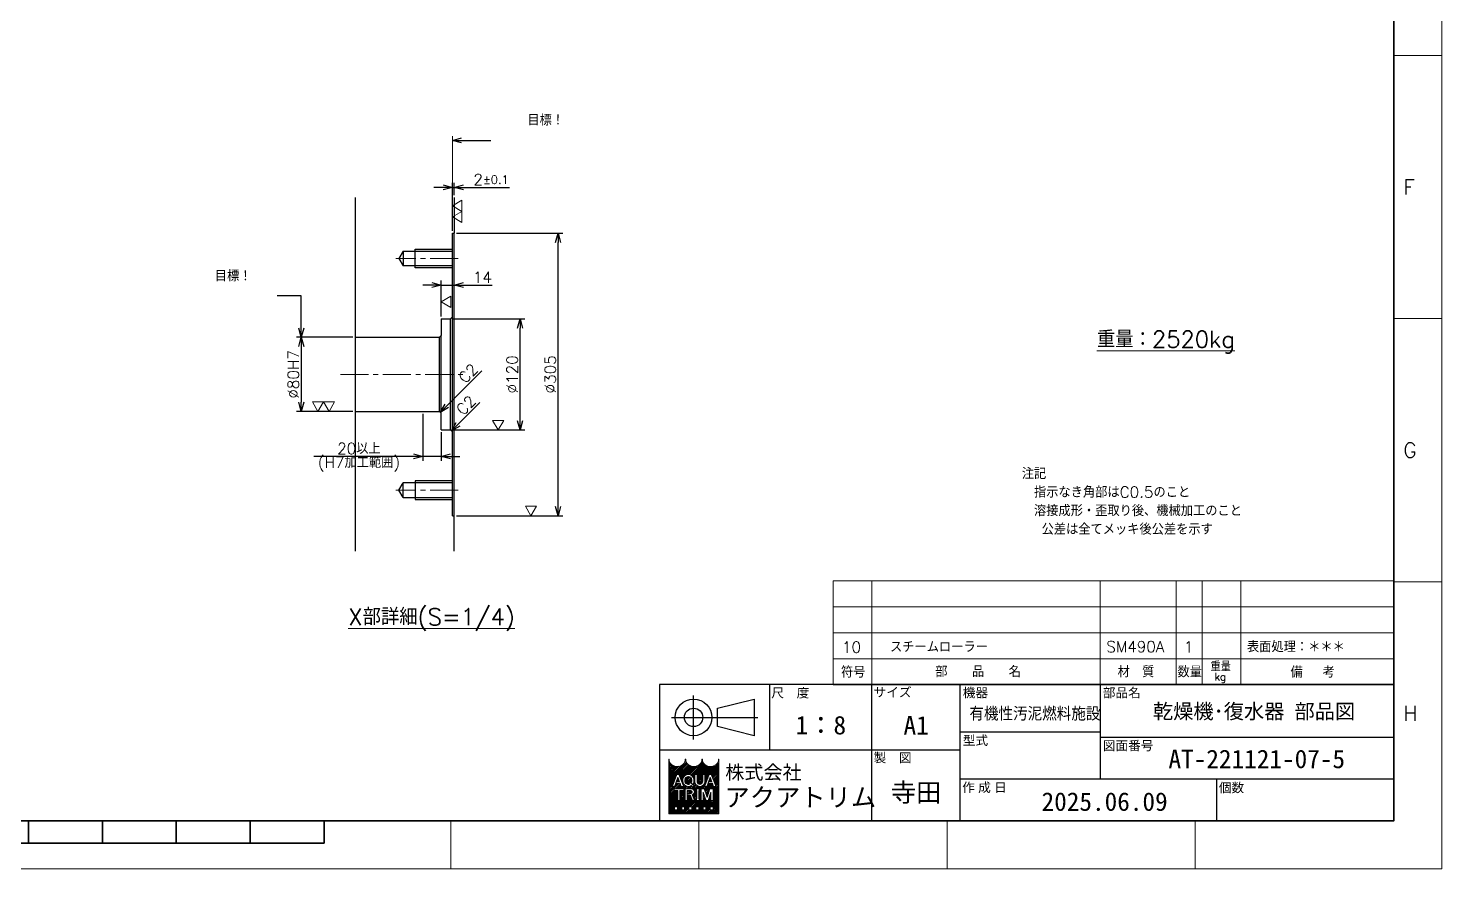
# Model space of a CAD drawing. Header units: millimetres. Extents: x 0 to 6626, y -38 to 4663.
# Drawn here: x 3576 to 6626, y 0 to 1814 of the extents above; entities that cross this region are included whole.
import ezdxf
from ezdxf.enums import TextEntityAlignment as Align

# ---------------------------------------------------------------- set-up
doc = ezdxf.new("R2010")
doc.units = ezdxf.units.MM
doc.header["$LTSCALE"] = 3.2
doc.header["$PDMODE"] = 99
doc.header["$PDSIZE"] = 1
doc.linetypes.add('CENTER2', pattern=[28.575000000000003, 19.05, -3.175, 3.175, -3.175])
for name, color, linetype, lineweight in [('05_CENTER', 4, 'CENTER2', 13), ('07_TEXT', 3, 'Continuous', 13), ('08_DIM', 3, 'Continuous', 13), ('90_FRAME', 5, 'Continuous', 35)]:
    doc.layers.add(name, color=color, linetype=linetype, lineweight=lineweight)
doc.layers.add('91_BLANK', color=5, linetype='Continuous', lineweight=0, plot=False)
doc.styles.add('KSS_TXT', font='txt.shx', dxfattribs={"bigfont": 'extfont2.shx'})
doc.styles.add('MS_G', font='MS Gothic.ttf')
doc.styles.get("Standard").update_dxf_attribs({"font": 'txt.shx', "bigfont": 'extfont2.shx'})
doc.styles.add('表題用', font='MS PGothic.ttf')
doc.dimstyles.new('KSS_DIM', dxfattribs={"dimscale": 8, "dimtxt": 3, "dimasz": 2.5, "dimexe": 1.25, "dimexo": 0.625, "dimtad": 1, "dimdsep": 46, "dimtxsty": 'KSS_TXT', "dimblk": 'OPEN30', "dimcen": 0, "dimazin": 2, "dimtfac": 0.75, "dimtmove": 0, "dimatfit": 3, "dimldrblk": 'OPEN30', "dimfxl": 1.25, "dimtolj": 1, "dimarcsym": 0})

# ---------------------------------------------------------------- blocks, each defined once
blk = doc.blocks.new('_Open30')
at = {"color": 0, "linetype": 'ByBlock', "lineweight": -2}
for p, q in [((-1, 0.26794919), (0, 0)), ((0, 0), (-1, -0.26794919)), ((0, 0), (-1, 0))]:
    blk.add_line(p, q, dxfattribs=at)
blk = doc.blocks.new('*D187')
at = {"layer": '08_DIM', "color": 0, "lineweight": -2, "transparency": 16777216}
for p, q in [((4491.64612550221, 1187.121344869845), (4646.72553503681, 1187.121344869845)), ((4636.72553503681, 967.1213439863277), (4636.72553503681, 1167.121344869845)), ((4495.646125810542, 947.1213439863277), (4646.72553503681, 947.1213439863277))]:
    blk.add_line(p, q, dxfattribs=at)
at = {"layer": 'Defpoints', "color": 0, "transparency": 16777216}
for p in [(4486.64612550221, 1187.121344869845), (4636.72553503681, 1187.121344869845), (4490.646125810542, 947.1213439863277)]:
    blk.add_point(p, dxfattribs=at)
at = {"layer": '08_DIM', "color": 0, "lineweight": -2, "transparency": 16777216, "xscale": 20, "yscale": 20, "zscale": 20}
for p, rotation in [((4636.72553503681, 1187.121344869845), 90), ((4636.72553503681, 947.1213439863277), 270)]:
    blk.add_blockref('_Open30', p, dxfattribs=dict(at, rotation=rotation))
at = {"layer": '08_DIM', "color": 0, "transparency": 16777216, "insert": (4619.72553503681, 1067.121344428087), "char_height": 24, "attachment_point": 5, "rotation": 90, "style": 'KSS_TXT'}
blk.add_mtext('\\A1;%%C120', dxfattribs=at)
blk = doc.blocks.new('*D188')
at = {"layer": '08_DIM', "color": 0, "lineweight": -2, "transparency": 16777216}
for p, q in [((4275.64612504362, 1147.121345323591), (4154.549435014133, 1147.121345323591)), ((4164.549435014133, 1127.121345323591), (4164.549435014133, 1007.121345343061)), ((4275.64612504362, 987.121345343061), (4154.549435014133, 987.121345343061))]:
    blk.add_line(p, q, dxfattribs=at)
at = {"layer": 'Defpoints', "color": 0, "transparency": 16777216}
for p in [(4280.64612504362, 1147.121345323591), (4164.549435014133, 987.121345343061), (4280.64612504362, 987.121345343061)]:
    blk.add_point(p, dxfattribs=at)
at = {"layer": '08_DIM', "color": 0, "lineweight": -2, "transparency": 16777216, "xscale": 20, "yscale": 20, "zscale": 20}
for p, rotation in [((4164.549435014133, 1147.121345323591), 90), ((4164.549435014133, 987.121345343061), 270)]:
    blk.add_blockref('_Open30', p, dxfattribs=dict(at, rotation=rotation))
at = {"layer": '08_DIM', "color": 0, "transparency": 16777216, "insert": (4147.549435014133, 1067.121345333326), "char_height": 24, "attachment_point": 5, "rotation": 90, "style": 'KSS_TXT'}
blk.add_mtext('\\A1;%%C80H7', dxfattribs=at)
blk = doc.blocks.new('*D189')
at = {"layer": '08_DIM', "color": 0, "lineweight": -2, "transparency": 16777216}
for p, q in [((4499.646126118874, 1372.121344898369), (4728.926628445202, 1372.121344898369)), ((4718.926628445202, 782.1213439783678), (4718.926628445202, 1352.121344898369)), ((4499.646126118874, 762.1213439783678), (4728.926628445202, 762.1213439783678))]:
    blk.add_line(p, q, dxfattribs=at)
at = {"layer": 'Defpoints', "color": 0, "transparency": 16777216}
for p in [(4494.646126118874, 1372.121344898369), (4718.926628445202, 1372.121344898369), (4494.646126118874, 762.1213439783678)]:
    blk.add_point(p, dxfattribs=at)
at = {"layer": '08_DIM', "color": 0, "lineweight": -2, "transparency": 16777216, "xscale": 20, "yscale": 20, "zscale": 20}
for p, rotation in [((4718.926628445202, 1372.121344898369), 90), ((4718.926628445202, 762.1213439783678), 270)]:
    blk.add_blockref('_Open30', p, dxfattribs=dict(at, rotation=rotation))
at = {"layer": '08_DIM', "color": 0, "transparency": 16777216, "insert": (4701.909961778536, 1067.121344438368), "char_height": 24, "attachment_point": 5, "rotation": 90, "style": 'KSS_TXT'}
blk.add_mtext('\\A1;%%C305', dxfattribs=at)
blk = doc.blocks.new('*D190')
at = {"layer": '08_DIM', "color": 0, "lineweight": -2, "transparency": 16777216}
for p, q in [((4470.646126118874, 1470.571785751839), (4450.646126118874, 1470.571785751839)), ((4490.646126118874, 1377.121344898369), (4490.646126118874, 1480.571785751839)), ((4490.646126118874, 1470.571785751839), (4494.646126118874, 1470.571785751839)), ((4494.646126118874, 1453.986480593485), (4494.646126118874, 1480.571785751839)), ((4514.646126118874, 1470.571785751839), (4613.646126118874, 1470.571785751839))]:
    blk.add_line(p, q, dxfattribs=at)
at = {"layer": 'Defpoints', "color": 0, "transparency": 16777216}
for p in [(4494.646126118874, 1470.571785751839), (4494.646126118874, 1448.986480593485), (4490.646126118874, 1372.121344898369)]:
    blk.add_point(p, dxfattribs=at)
at = {"layer": '08_DIM', "color": 0, "lineweight": -2, "transparency": 16777216, "xscale": 20, "yscale": 20, "zscale": 20}
blk.add_blockref('_Open30', (4490.646126118874, 1470.571785751839), dxfattribs=at)
at = {"layer": '08_DIM', "color": 0, "lineweight": -2, "transparency": 16777216, "xscale": 20, "yscale": 20, "zscale": 20, "rotation": 180}
blk.add_blockref('_Open30', (4494.646126118874, 1470.571785751839), dxfattribs=at)
at = {"layer": '08_DIM', "color": 0, "transparency": 16777216, "insert": (4574.146126118874, 1487.571785751839), "char_height": 24, "attachment_point": 5, "style": 'KSS_TXT'}
blk.add_mtext('\\A1;2{\\H18.000000;%%p0.1}', dxfattribs=at)
blk = doc.blocks.new('*D191')
at = {"layer": '08_DIM', "color": 0, "lineweight": -2, "transparency": 16777216}
for p, q in [((4446.646126118874, 1259.78868844346), (4426.646126118874, 1259.78868844346)), ((4466.646126118874, 1192.121344013583), (4466.646126118874, 1269.78868844346)), ((4466.646126118874, 1259.78868844346), (4494.646126118874, 1259.78868844346)), ((4494.646126118874, 1253.655654578601), (4494.646126118874, 1269.78868844346)), ((4514.646126118874, 1259.78868844346), (4576.646126118874, 1259.78868844346))]:
    blk.add_line(p, q, dxfattribs=at)
at = {"layer": 'Defpoints', "color": 0, "transparency": 16777216}
for p in [(4494.646126118874, 1259.78868844346), (4494.646126118874, 1248.655654578601), (4466.646126118874, 1187.121344013583)]:
    blk.add_point(p, dxfattribs=at)
at = {"layer": '08_DIM', "color": 0, "lineweight": -2, "transparency": 16777216, "xscale": 20, "yscale": 20, "zscale": 20}
blk.add_blockref('_Open30', (4466.646126118874, 1259.78868844346), dxfattribs=at)
at = {"layer": '08_DIM', "color": 0, "lineweight": -2, "transparency": 16777216, "xscale": 20, "yscale": 20, "zscale": 20, "rotation": 180}
blk.add_blockref('_Open30', (4494.646126118874, 1259.78868844346), dxfattribs=at)
at = {"layer": '08_DIM', "color": 0, "transparency": 16777216, "insert": (4555.646126118874, 1276.78868844346), "char_height": 24, "attachment_point": 5, "style": 'KSS_TXT'}
blk.add_mtext('\\A1;14', dxfattribs=at)
blk = doc.blocks.new('p1ba02')
for p, q in [((-1.499999999999986, 2.598076211353259), (1.500000000000014, 2.598076211353259)), ((1.4210854715202e-14, 0), (-1.499999999999986, 2.598076211353259)), ((1.500000000000014, 2.598076211353259), (1.4210854715202e-14, 0)), ((3.000000000000014, 0), (1.500000000000014, 2.598076211353259)), ((1.500000000000014, 2.598076211353259), (4.500000000000014, 2.598076211353259)), ((4.500000000000014, 2.598076211353259), (3.000000000000014, 0))]:
    blk.add_line(p, q)
blk = doc.blocks.new('p1ba01')
for p, q in [((0, 0), (-1.5, 2.598076211353259)), ((-1.5, 2.598076211353259), (1.5, 2.598076211353259)), ((1.5, 2.598076211353259), (0, 0))]:
    blk.add_line(p, q)
blk = doc.blocks.new('*D192')
at = {"layer": '08_DIM', "color": 0, "lineweight": -2, "transparency": 16777216}
blk.add_line((4478.788261742605, 999.2634800644151), (4554.461615219706, 1074.936833541517), dxfattribs=at)
at = {"layer": 'Defpoints', "color": 0, "transparency": 16777216}
for p in [(4573.566426201885, 1094.041644523696), (4573.566426201885, 1094.041644523697), (4464.646126118874, 985.1213444406837)]:
    blk.add_point(p, dxfattribs=at)
at = {"layer": '08_DIM', "color": 0, "lineweight": -2, "transparency": 16777216, "xscale": 20, "yscale": 20, "zscale": 20, "rotation": 225.0000000000004}
blk.add_blockref('_Open30', (4464.646126118874, 985.1213444406841), dxfattribs=at)
at = {"layer": '08_DIM', "color": 0, "transparency": 16777216, "insert": (4524.763130409871, 1069.279979292025), "char_height": 24, "attachment_point": 5, "rotation": 45.00000000000036, "style": 'KSS_TXT'}
blk.add_mtext('\\A1;C2', dxfattribs=at)
blk = doc.blocks.new('*D193')
at = {"layer": '08_DIM', "color": 0, "lineweight": -2, "transparency": 16777216}
blk.add_line((4502.788261125941, 959.2634796158062), (4549.698598649032, 1006.173817138896), dxfattribs=at)
at = {"layer": 'Defpoints', "color": 0, "transparency": 16777216}
for p in [(4563.150390604723, 1019.625609094589), (4563.150390604724, 1019.625609094588), (4488.64612550221, 945.1213439920762)]:
    blk.add_point(p, dxfattribs=at)
at = {"layer": '08_DIM', "color": 0, "lineweight": -2, "transparency": 16777216, "xscale": 20, "yscale": 20, "zscale": 20, "rotation": 224.9999999999996}
blk.add_blockref('_Open30', (4488.64612550221, 945.1213439920754), dxfattribs=at)
at = {"layer": '08_DIM', "color": 0, "transparency": 16777216, "insert": (4520.000113839196, 1000.516962889404), "char_height": 24, "attachment_point": 5, "rotation": 44.99999999999965, "style": 'KSS_TXT'}
blk.add_mtext('\\A1;C2', dxfattribs=at)
blk = doc.blocks.new('*D221')
at = {"layer": '08_DIM', "color": 0, "lineweight": -2, "transparency": 16777216}
for p, q in [((4426.646125043616, 982.1213453430494), (4426.646125043616, 880.1824688432979)), ((4466.64612504362, 942.121344888692), (4466.64612504362, 880.1824688432979)), ((4406.646125043616, 890.1824688432979), (4191.446125043615, 890.1824688432979)), ((4466.64612504362, 890.1824688432979), (4426.646125043616, 890.1824688432979)), ((4486.64612504362, 890.1824688432979), (4506.64612504362, 890.1824688432979))]:
    blk.add_line(p, q, dxfattribs=at)
at = {"layer": 'Defpoints', "color": 0, "transparency": 16777216}
for p in [(4426.646125043616, 987.1213453430494), (4466.64612504362, 947.121344888692), (4426.646125043616, 890.1824688432979)]:
    blk.add_point(p, dxfattribs=at)
at = {"layer": '08_DIM', "color": 0, "lineweight": -2, "transparency": 16777216, "xscale": 20, "yscale": 20, "zscale": 20}
blk.add_blockref('_Open30', (4426.646125043616, 890.1824688432979), dxfattribs=at)
at = {"layer": '08_DIM', "color": 0, "lineweight": -2, "transparency": 16777216, "xscale": 20, "yscale": 20, "zscale": 20, "rotation": 180}
blk.add_blockref('_Open30', (4466.64612504362, 890.1824688432979), dxfattribs=at)
at = {"layer": '08_DIM', "color": 0, "transparency": 16777216, "char_height": 24, "attachment_point": 5, "style": 'KSS_TXT'}
for s, insert in [('\\A1;20以上', (4289.046125043616, 907.1824688432979)), ('\\A1;(H7加工範囲)', (4289.046125043616, 873.1824688432979))]:
    blk.add_mtext(s, dxfattribs=dict(at, insert=insert))

msp = doc.modelspace()

# ---------------------------------------------------------------- hatches: boundary and pattern name
at = {"layer": '90_FRAME', "lineweight": 5}
h = msp.add_hatch(dxfattribs=at)
h.set_pattern_fill('_USER', color=4, scale=2.4, angle=45, pattern_type=0)
h.set_pattern_definition([(45, (5.665367325491389e-06, 7.887267656769835e-07), (-1.697056274847714, 1.697056274847714), [])])
edge = h.paths.add_edge_path()
edge.add_arc((5065.568023936255, 236.0886059649408), 0.5123178719979303, 90, 180)
edge.add_ellipse((5047.636898416326, 236.0886059649408), major_axis=(-17.41880764792963, 0), ratio=0.8823529411764706, start_angle=360, end_angle=540, ccw=False)
edge.add_arc((5029.705772896398, 236.0886059649408), 0.5123178719979303, 3.187317984128255, 180.0000000000261)
edge.add_ellipse((5011.77464737647, 236.0886059649408), major_axis=(-17.41880764792963, 0), ratio=0.8823529411764706, start_angle=360, end_angle=540, ccw=False)
edge.add_arc((4993.843521856542, 236.0886059649408), 0.5123178719979303, 3.187317984128255, 180)
edge.add_ellipse((4975.912396336614, 236.0886059649408), major_axis=(-17.41880764792963, 0), ratio=0.8823529411764706, start_angle=360, end_angle=540, ccw=False)
edge.add_arc((4957.981270816686, 236.0886059649408), 0.5123178719979304, 3.187317984128255, 90)
edge.add_line((4957.981270816686, 236.6009238369431), (4957.981270816686, 118.2554954054201))
edge.add_line((4957.981270816686, 118.2554954054165), (5065.568023936251, 118.2554954054165))
edge.add_line((5065.568023936255, 118.2554954054165), (5065.568023936255, 236.6009238369359))
h.paths.add_polyline_path([(4975.329758351457, 203.395439937957), (4979.577493098003, 203.395439937957), (4989.236936780681, 177.9025026273364), (4989.236936780681, 177.7795463380596), (4984.638262630498, 177.7795463380596), (4982.233537664054, 184.5327951768802), (4972.776177359802, 184.5327951768802), (4974.16263229621, 188.4264110040629), (4980.847082727653, 188.4264110040629), (4977.45362572473, 197.9563405737342), (4970.26898881897, 177.7795463380596), (4965.670314668779, 177.7795463380596), (4965.670314668779, 177.9025026273364)], flags=16)
edge = h.paths.add_edge_path(flags=16)
edge.add_ellipse((4999.927677785569, 192.1244467540007), major_axis=(-11.7833110559524, 0), ratio=0.9565217391304346, start_angle=180, end_angle=360, ccw=False)
edge.add_line((5011.710988841521, 192.1244467540007), (5011.710988841521, 189.0505395220123))
edge.add_ellipse((4999.927677785569, 189.0505395220123), major_axis=(-11.7833110559524, 0), ratio=0.9565217391304346, start_angle=142.1052553177129, end_angle=180, ccw=False)
edge.add_line((5009.226364884292, 182.1277510067073), (5005.924914925562, 184.8481826137565))
edge.add_ellipse((4999.927677785569, 189.3519775372431), major_axis=(7.513582375167919, 0), ratio=0.9950358206786509, start_angle=-37.0427632869818, end_angle=0)
edge.add_line((5007.441250728551, 189.3516873027536), (5007.441250728551, 191.8230087387699))
edge.add_ellipse((4999.927677785569, 191.8230087387699), major_axis=(7.513572942981621, 0), ratio=0.9947182625257321, start_angle=360, end_angle=540)
edge.add_line((4992.414104842587, 191.8230087387699), (4992.414104842587, 189.3517140545071))
edge.add_ellipse((4999.927677785569, 189.3519775372431), major_axis=(7.513582375167919, 0), ratio=0.9950358206786509, start_angle=-180, end_angle=-65.75794872216291)
edge.add_line((5003.012697294987, 182.5349599892895), (5000.920788286337, 184.5708883643699))
edge.add_line((5000.920788286333, 184.5708883643663), (5003.190078667561, 186.9805587053622))
edge.add_line((5003.190078667561, 186.9805587053659), (5012.678526539329, 179.1619717769379))
edge.add_line((5012.678526539326, 179.1619717769343), (5009.713474405383, 176.013499353229))
edge.add_line((5009.71347440539, 176.0134993532326), (5006.151571724257, 179.4800835630583))
edge.add_ellipse((4999.927677785569, 189.0505395220123), major_axis=(-11.7833110559524, 0), ratio=0.9565217391304346, start_angle=0, end_angle=121.88362473889401, ccw=False)
edge.add_line((4988.144366729618, 189.0505395220123), (4988.144366729618, 192.1244467540007))
h.paths.add_polyline_path([(4989.998866354405, 172.6563676180801), (4989.998866354405, 169.070142514093), (4982.314098274436, 169.070142514093, 0.4142135623730951), (4981.801780402434, 168.5578246420944), (4981.801780402434, 147.0404740181827), (4977.190919554457, 147.0404740181827), (4977.190919554457, 168.5578246420944, 0.4142135623730951), (4976.678601682462, 169.070142514093), (4968.993833602492, 169.070142514093), (4968.993833602492, 172.6563676180801)], flags=16)
edge = h.paths.add_edge_path(flags=16)
edge.add_line((4992.918994985665, 172.6563676180801), (5004.702306041617, 172.6563676180801))
edge.add_ellipse((5004.70230604161, 165.9178919306785), major_axis=(-8.269891751758061, 1.519154469462846e-15), ratio=0.8148203011203055, start_angle=111.38697473498539, end_angle=270, ccw=False)
edge.add_arc((5005.970515313194, 156.7857807341995), 3.349636067421785, 22.272952259934925, 58.5531130129101, ccw=False)
edge.add_line((5009.070230833043, 158.0553576244081), (5013.484515665364, 147.2454011669822))
edge.add_line((5013.484515665367, 147.2454011669822), (5013.484515665367, 147.0404740181827))
edge.add_line((5013.484515665367, 147.0404740181827), (5008.515032306989, 147.0404740181827))
edge.add_line((5008.515032306989, 147.0404740181827), (5004.61530183233, 157.895436968726))
edge.add_arc((5002.714291190713, 157.1301447552894), 2.049271487991741, 21.92829786654815, 90)
edge.add_line((5002.714291190713, 159.1794162432768), (4997.68355119524, 159.1794162432768))
edge.add_line((4997.683551195237, 159.1794162432768), (4997.683551195237, 162.7656413472639))
edge.add_line((4997.683551195237, 162.7656413472639), (5005.317087488004, 162.7656413472639))
edge.add_arc((5005.20717057889, 165.9178919306785), 3.154166366497844, 271.9970571044071, 448.0029428955929)
edge.add_line((5005.317087488015, 169.070142514093), (4997.529855833646, 169.070142514093))
edge.add_line((4997.529855833643, 169.070142514093), (4997.529855833643, 147.0404740181827))
edge.add_line((4997.529855833643, 147.0404740181827), (4992.918994985662, 147.0404740181827))
edge.add_line((4992.918994985665, 147.0404740181827), (4992.918994985665, 172.6563676180801))
h.paths.add_polyline_path([(5014.07923152067, 203.395439937957), (5018.690092368654, 203.395439937957), (5018.690092368654, 189.0505395220123, 0.175030561155744), (5020.724131642578, 183.1794622008845, 0.2571496110314638), (5028.951682022685, 183.1794622008845, 0.1750305611562702), (5030.985721296601, 189.0505395220305), (5030.985721296601, 203.395439937957), (5035.596582144585, 203.395439937957), (5035.596582144585, 188.1237443572743, -0.3793912406243967), (5025.606383640624, 177.7795463380596), (5024.069430024624, 177.7795463380596, -0.3793912406243716), (5014.07923152067, 188.1237443572743)], flags=16)
h.paths.add_polyline_path([(5017.369667573111, 172.6563676180801), (5023.005164165093, 172.6563676180801), (5023.005164165093, 169.070142514093, 0.4142135623730951), (5022.492846293098, 168.5578246420944), (5022.492846293098, 151.1390169941649, 0.4142135623730951), (5023.005164165093, 150.6266991221698), (5023.005164165093, 147.0404740181827), (5017.369667573111, 147.0404740181827), (5017.369667573111, 150.6266991221698, 0.4142135623730951), (5017.881985445113, 151.1390169941649), (5017.881985445113, 168.5578246420944, 0.4142135623730951), (5017.369667573111, 169.070142514093)], flags=16)
h.paths.add_polyline_path([(5027.621017262986, 172.6563676180801), (5034.311678292469, 172.6563676180801), (5040.428964062935, 154.0519485923567), (5046.546249833401, 172.6563676180801), (5053.241156671021, 172.6563676180801), (5053.241156671021, 147.0404740181827), (5048.630295823044, 147.0404740181827), (5048.630295823044, 164.9715995381109), (5042.734394486927, 147.0404740181827), (5038.12353363895, 147.0404740181827), (5032.227632302826, 164.9715995381109), (5032.231878110971, 147.0404740181827), (5027.621017262986, 147.0404740181827)], flags=16)
h.paths.add_polyline_path([(5044.996437398934, 203.395439937957), (5049.244172145481, 203.395439937957), (5058.903615828159, 177.9025026273364), (5058.903615828159, 177.7795463380596), (5054.304941677968, 177.7795463380596), (5051.900216711531, 184.5327951768802), (5042.44285640728, 184.5327951768802), (5043.82931134368, 188.4264110040629), (5050.513761775131, 188.4264110040629), (5047.120304772207, 197.9563405737342), (5039.93566786644, 177.7795463380596), (5035.336993716249, 177.7795463380596), (5035.336993716249, 177.9025026273364)], flags=16)
h.paths.add_polyline_path([(4970.276899744639, 133.6250315653549), (4976.424714208609, 133.6250315653549), (4976.424714208609, 127.4772171013817), (4970.276899744639, 127.4772171013817)], flags=16)
h.paths.add_polyline_path([(4985.646435904578, 133.6250315653549), (4991.794250368547, 133.6250315653549), (4991.794250368547, 127.4772171013817), (4985.646435904578, 127.4772171013817)], flags=16)
h.paths.add_polyline_path([(5001.015972064516, 133.6250315653549), (5007.163786528486, 133.6250315653549), (5007.163786528486, 127.4772171013817), (5001.015972064516, 127.4772171013817)], flags=16)
h.paths.add_polyline_path([(5016.385508224454, 133.6250315653549), (5022.533322688424, 133.6250315653549), (5022.533322688424, 127.4772171013817), (5016.385508224454, 127.4772171013817)], flags=16)
h.paths.add_polyline_path([(5031.755044384393, 133.6250315653549), (5037.902858848362, 133.6250315653549), (5037.902858848362, 127.4772171013817), (5031.755044384393, 127.4772171013817)], flags=16)
h.paths.add_polyline_path([(5047.124580544331, 133.6250315653549), (5053.272395008301, 133.6250315653549), (5053.272395008301, 127.4772171013817), (5047.124580544331, 127.4772171013817)], flags=16)

# ---------------------------------------------------------------- linework, layer by layer
at = {"color": 0}
for p, q in [((4280.64612504362, 1448.986481495849), (4280.64612504362, 685.2562091708023)), ((4494.646126118874, 1448.986480593485), (4494.646126118874, 1372.121344883555)), ((4490.646126118874, 1372.121344898369), (4494.646126118874, 1372.121344898369)), ((4490.646125242034, 762.1213439783678), (4490.646126118874, 1372.121343981191)), ((4494.646126118874, 762.1213439783678), (4494.646126118874, 1372.121344898369)), ((4384.64612504365, 1333.121345323605), (4375.410125043645, 1317.12134532362)), ((4375.410125043645, 1317.12134532362), (4384.64612504365, 1301.121345323649)), ((4384.64612504365, 1333.121345323605), (4490.64612504362, 1333.121345323605)), ((4384.64612504365, 1333.121345323605), (4384.64612504365, 1301.121345323649)), ((4410.64612504365, 1337.121345323605), (4490.64612504362, 1337.121345323605)), ((4410.64612504365, 1297.12134532362), (4410.64612504365, 1337.121345323605)), ((4490.64612504362, 1301.121345323649), (4384.64612504365, 1301.121345323649)), ((4490.64612504362, 1297.12134532362), (4410.64612504365, 1297.12134532362)), ((4486.64612550221, 1187.121344869845), (4490.64612550221, 1191.121344869845)), ((4466.64612504362, 1187.121344915948), (4466.64612504362, 1151.121345323605)), ((4466.64612504362, 1187.121344875595), (4486.64612550221, 1187.121344875595)), ((4486.64612550221, 947.1213439920775), (4486.64612550221, 1187.121344875595)), ((4280.64612504362, 1147.121345323591), (4462.64612504362, 1147.121345323605)), ((4462.64612504362, 1147.121345323605), (4466.64612504362, 1151.121345323605)), ((4462.64612504362, 987.1213453430464), (4462.64612504362, 1147.121345343432)), ((4466.64612504362, 983.1213453430464), (4466.64612504362, 1151.121345323605)), ((4280.64612504362, 987.121345343061), (4462.64612504362, 987.1213453430464)), ((4462.64612504362, 987.1213453430464), (4466.64612504362, 983.1213453430464)), ((4466.64612504362, 947.121344888692), (4466.64612504362, 983.1213453430464)), ((4466.64612504362, 947.121344888692), (4486.64612550221, 947.121344888692)), ((4486.64612550221, 947.1213439920775), (4490.64612550221, 943.1213439920775)), ((4375.410125043645, 817.1213453430319), (4384.64612504365, 833.1213453430028)), ((4490.64612504362, 833.1213453430028), (4384.64612504365, 833.1213453430028)), ((4384.64612504365, 801.1213453430464), (4384.64612504365, 833.1213453430028)), ((4490.64612504362, 837.1213453430319), (4410.64612504365, 837.1213453430319)), ((4410.64612504365, 837.1213453430319), (4410.64612504365, 797.1213453430464)), ((4384.64612504365, 801.1213453430464), (4375.410125043645, 817.1213453430319)), ((4384.64612504365, 801.1213453430464), (4490.64612504362, 801.1213453430464)), ((4410.64612504365, 797.1213453430464), (4490.64612504362, 797.1213453430464)), ((4490.646126118874, 762.1213439783678), (4494.646126118874, 762.1213439783678)), ((4494.646126118874, 685.2562082684381), (4494.646126118874, 762.1213439783678))]:
    msp.add_line(p, q, dxfattribs=at)
at = {"layer": '05_CENTER'}
for p, q in [((4503.54293467913, 1317.12134532362), (4368.927061345539, 1317.12134532362)), ((4249.008288096956, 1067.121344430961), (4521.556114161373, 1067.121344430961)), ((4503.54293467913, 817.1213453430319), (4368.927061345539, 817.1213453430319))]:
    msp.add_line(p, q, dxfattribs=at)
at = {"layer": '08_DIM'}
msp.add_line((4490.646126118874, 1581.195115573401), (4490.646126118874, 1471.077385893619), dxfattribs=at)
at = {"layer": '90_FRAME', "color": 4, "lineweight": 13}
for p, q in [((6625.606879196373, 1755.469644898805), (6521.911450625367, 1755.469644898805)), ((6625.606879196373, 1187.491893901102), (6521.911450625367, 1187.491893901102)), ((5312.139986346002, 621.4032430299383), (6521.911404412901, 621.4032430299383)), ((5312.140032558469, 621.4032430299383), (5312.140032558468, 397.4032490469315)), ((5396.140022058483, 621.4032430299383), (5396.140022058483, 397.4032490469315)), ((5888.86379808071, 621.4032430299383), (5888.86379808071, 397.4032490469315)), ((6052.416707996564, 621.4032430299383), (6052.416707996593, 397.4032490469315)), ((6108.416700996565, 621.4032430299383), (6108.416700996598, 397.4032490469315)), ((6192.416690496584, 621.4032430299383), (6192.416690496584, 397.4032490469315)), ((6625.606879196373, 619.5141429033982), (6521.911450625367, 619.5141429033982)), ((5312.139986346002, 565.4032400396696), (6521.911404412901, 565.4032400396696)), ((5312.139986346002, 509.4032430299382), (6521.911404412901, 509.4032430299382)), ((5312.139986346002, 453.4032430299382), (6521.911404412901, 453.4032430299382)), ((4487.273816344595, -1.126752522395691e-07), (4487.273816344595, 103.2318204766914)), ((5022.741056342434, -1.126752522395691e-07), (5022.741056342434, 103.2318204766914)), ((5558.208296340275, -1.126752522395691e-07), (5558.208296340275, 103.2318204766914)), ((6093.675536338113, -1.126752522395691e-07), (6093.675536338113, 103.2318204766914))]:
    msp.add_line(p, q, dxfattribs=at)
at = {"layer": '90_FRAME', "color": 0, "lineweight": 25}
for p, q in [((5175.511450630801, 255.9746776189265), (5175.511450630801, 397.4032490469315)), ((5396.140022058483, 103.2318204766914), (5396.140022058483, 397.4032490469315)), ((5586.768593486165, 103.2318204766914), (5586.768593486165, 397.4032490469315)), ((5888.86379808071, 397.4032490469315), (5888.86379808071, 193.7461061906095)), ((5011.171450631467, 279.168963333125), (5011.171450631467, 374.2089633327403)), ((4963.651450631659, 326.6889633329254), (5149.771450630905, 326.6889633329254)), ((5586.768593486165, 295.5746776187723), (5888.86379808071, 295.5746776187723)), ((5888.86379808071, 284.2603919045275), (6521.911450625367, 284.2603919045275)), ((5586.768593486165, 255.9746776189265), (4937.911450631763, 255.9746776189265)), ((5586.768593486165, 193.7461061906095), (6521.911450625367, 193.7461061906095)), ((6139.85430776968, 193.7461061906095), (6139.85430776968, 103.2318204766914))]:
    msp.add_line(p, q, dxfattribs=at)
at = {"layer": '90_FRAME', "color": 7, "lineweight": 25}
msp.add_line((5312.140032558468, 397.4032490469314), (6521.911450625367, 397.4032490469315), dxfattribs=at)
at = {"layer": '90_FRAME', "color": 4, "lineweight": 5}
for p, q in [((4957.981270816686, 118.2554954054165), (4957.981270816686, 236.6009238369431)), ((5065.568023936255, 236.6009238369431), (5065.568023936255, 118.2554954054165)), ((4965.670314668779, 177.9025026273364), (4975.329758351457, 203.395439937957)), ((4970.26898881897, 177.7795463380596), (4977.45362572473, 197.9563405737342)), ((4972.776177359802, 184.5327951768802), (4974.16263229621, 188.4264110040629)), ((4972.776177359802, 184.5327951768802), (4982.233537664054, 184.5327951768802)), ((4974.16263229621, 188.4264110040629), (4980.847082727653, 188.4264110040629)), ((4975.329758351457, 203.395439937957), (4979.577493098003, 203.395439937957)), ((4980.847082727653, 188.4264110040629), (4977.45362572473, 197.9563405737342)), ((4989.236936780681, 177.9025026273364), (4979.577493098003, 203.395439937957)), ((4984.638262630498, 177.7795463380596), (4982.233537664054, 184.5327951768802)), ((4988.144366729618, 192.1244467540007), (4988.144366729618, 189.0505395220123)), ((4992.414104842587, 191.8230087387699), (4992.414104842587, 189.3638829531799)), ((5000.920788286333, 184.5708883643663), (5003.190078667561, 186.9805587053659)), ((5000.920788286333, 184.5708883643663), (5003.012697294987, 182.5349599892895)), ((5003.190078667561, 186.9805587053659), (5012.678526539326, 179.1619717769343)), ((5005.924914925562, 184.8481826137565), (5009.226364884292, 182.1277510067073)), ((5007.441250728551, 191.8230087387699), (5007.441250728551, 189.3638829531799)), ((5011.710988841521, 192.1244467540007), (5011.710988841521, 189.0505395220123)), ((5014.07923152067, 188.1237443572743), (5014.07923152067, 203.395439937957)), ((5018.690092368654, 203.395439937957), (5014.07923152067, 203.395439937957)), ((5018.690092368654, 189.0505395220123), (5018.690092368654, 203.395439937957)), ((5030.985721296601, 189.0505395220123), (5030.985721296601, 203.395439937957)), ((5030.985721296601, 203.395439937957), (5035.596582144585, 203.395439937957)), ((5035.336993716249, 177.9025026273364), (5044.996437398934, 203.395439937957)), ((5035.596582144585, 188.1237443572743), (5035.596582144585, 203.395439937957)), ((5039.93566786644, 177.7795463380596), (5047.120304772207, 197.9563405737342)), ((5042.44285640728, 184.5327951768802), (5043.82931134368, 188.4264110040629)), ((5042.44285640728, 184.5327951768802), (5051.900216711531, 184.5327951768802)), ((5043.82931134368, 188.4264110040629), (5050.513761775131, 188.4264110040629)), ((5044.996437398934, 203.395439937957), (5049.244172145481, 203.395439937957)), ((5050.513761775131, 188.4264110040629), (5047.120304772207, 197.9563405737342)), ((5058.903615828159, 177.9025026273364), (5049.244172145481, 203.395439937957)), ((5054.304941677968, 177.7795463380596), (5051.900216711531, 184.5327951768802)), ((4965.670314668779, 177.7795463380596), (4965.670314668779, 177.9025026273364)), ((4965.670314668779, 177.9025026273364), (4965.670314668779, 177.9025026273364)), ((4965.670314668779, 177.7795463380596), (4965.670314668779, 177.9025026273364)), ((4965.670314668779, 177.7795463380596), (4970.26898881897, 177.7795463380596)), ((4968.993833602492, 172.6563676180801), (4989.998866354405, 172.6563676180801)), ((4968.993833602492, 172.6563676180801), (4968.993833602492, 169.070142514093)), ((4968.993833602492, 169.070142514093), (4976.678601682462, 169.070142514093)), ((4977.190919554457, 147.0404740181827), (4977.190919554457, 168.5578246420944)), ((4981.801780402434, 147.0404740181827), (4981.801780402434, 168.5578246420944)), ((4982.314098274436, 169.070142514093), (4989.998866354405, 169.070142514093)), ((4989.236936780681, 177.7795463380596), (4984.638262630498, 177.7795463380596)), ((4989.236936780681, 177.7795463380596), (4989.236936780681, 177.9025026273364)), ((4989.998866354405, 172.6563676180801), (4989.998866354405, 169.070142514093)), ((4992.918994985665, 172.6563676180801), (4992.918994985665, 147.0404740181827)), ((4992.918994985665, 172.6563676180801), (5004.70230604161, 172.6563676180801)), ((4997.529855833643, 147.0404740181827), (4997.529855833643, 169.070142514093)), ((4997.529855833643, 169.070142514093), (5005.317087488015, 169.070142514093)), ((4997.683551195237, 159.1794162432768), (4997.683551195237, 162.7656413472639)), ((4997.683551195237, 162.7656413472639), (5005.317087488015, 162.7656413472639)), ((4997.683551195237, 159.1794162432768), (5002.714291190713, 159.1794162432768)), ((5004.61530183233, 157.895436968726), (5008.515032306989, 147.0404740181827)), ((5006.151571724257, 179.4800835630583), (5009.71347440539, 176.0134993532326)), ((5009.070230833043, 158.0553576244117), (5013.484515665367, 147.2454011669822)), ((5009.71347440539, 176.0134993532326), (5012.678526539326, 179.1619717769343)), ((5017.369667573111, 172.6563676180801), (5023.005164165093, 172.6563676180801)), ((5017.369667573111, 172.6563676180801), (5017.369667573111, 169.070142514093)), ((5017.881985445113, 151.1390169941649), (5017.881985445113, 168.5578246420944)), ((5022.492846293098, 151.1390169941649), (5022.492846293098, 168.5578246420944)), ((5023.005164165093, 172.6563676180801), (5023.005164165093, 169.070142514093)), ((5025.606383640624, 177.7795463380596), (5024.069430024631, 177.7795463380596)), ((5027.621017262986, 172.6563676180801), (5027.621017262986, 147.0404740181827)), ((5027.621017262986, 172.6563676180801), (5034.311678292469, 172.6563676180801)), ((5032.231878110971, 147.0404740181827), (5032.227632302826, 164.9715995381109)), ((5038.12353363895, 147.0404740181827), (5032.227632302826, 164.9715995381109)), ((5040.428964062935, 154.0519485923567), (5034.311678292469, 172.6563676180801)), ((5035.336993716249, 177.7795463380596), (5035.336993716249, 177.9025026273364)), ((5035.336993716249, 177.9025026273364), (5035.336993716249, 177.9025026273364)), ((5035.336993716249, 177.7795463380596), (5035.336993716249, 177.9025026273364)), ((5035.336993716249, 177.7795463380596), (5039.93566786644, 177.7795463380596)), ((5040.428964062935, 154.0519485923567), (5046.546249833401, 172.6563676180801)), ((5042.734394486927, 147.0404740181827), (5048.630295823044, 164.9715995381109)), ((5053.241156671021, 172.6563676180801), (5046.546249833401, 172.6563676180801)), ((5048.630295823044, 164.9715995381109), (5048.630295823044, 147.0404740181827)), ((5053.241156671021, 147.0404740181827), (5053.241156671021, 172.6563676180801)), ((5058.903615828159, 177.7795463380596), (5054.304941677968, 177.7795463380596)), ((5058.903615828159, 177.7795463380596), (5058.903615828159, 177.9025026273364)), ((4970.276899744639, 133.6250315653549), (4976.424714208609, 133.6250315653549)), ((4970.276899744639, 133.6250315653549), (4970.276899744639, 127.4772171013817)), ((4976.424714208609, 127.4772171013817), (4970.276899744639, 127.4772171013817)), ((4976.424714208609, 133.6250315653549), (4976.424714208609, 127.4772171013817)), ((4977.190919554457, 147.0404740181827), (4981.801780402434, 147.0404740181827)), ((4985.646435904578, 133.6250315653549), (4991.794250368547, 133.6250315653549)), ((4985.646435904578, 133.6250315653549), (4985.646435904578, 127.4772171013817)), ((4991.794250368547, 127.4772171013817), (4985.646435904578, 127.4772171013817)), ((4991.794250368547, 133.6250315653549), (4991.794250368547, 127.4772171013817)), ((4992.918994985665, 147.0404740181827), (4997.529855833643, 147.0404740181827)), ((5001.015972064516, 133.6250315653549), (5007.163786528486, 133.6250315653549)), ((5001.015972064516, 133.6250315653549), (5001.015972064516, 127.4772171013817)), ((5007.163786528486, 127.4772171013817), (5001.015972064516, 127.4772171013817)), ((5007.163786528486, 133.6250315653549), (5007.163786528486, 127.4772171013817)), ((5008.515032306989, 147.0404740181827), (5013.484515665367, 147.0404740181827)), ((5013.484515665367, 147.2454011669822), (5013.484515665367, 147.0404740181827)), ((5016.385508224454, 133.6250315653549), (5022.533322688424, 133.6250315653549)), ((5016.385508224454, 133.6250315653549), (5016.385508224454, 127.4772171013817)), ((5022.533322688424, 127.4772171013817), (5016.385508224454, 127.4772171013817)), ((5017.369667573111, 147.0404740181827), (5017.369667573111, 150.6266991221698)), ((5017.369667573111, 147.0404740181827), (5023.005164165093, 147.0404740181827)), ((5022.533322688424, 133.6250315653549), (5022.533322688424, 127.4772171013817)), ((5023.005164165093, 147.0404740181827), (5023.005164165093, 150.6266991221698)), ((5027.621017262986, 147.0404740181827), (5032.231878110971, 147.0404740181827)), ((5031.755044384393, 133.6250315653549), (5037.902858848362, 133.6250315653549)), ((5031.755044384393, 133.6250315653549), (5031.755044384393, 127.4772171013817)), ((5037.902858848362, 127.4772171013817), (5031.755044384393, 127.4772171013817)), ((5037.902858848362, 133.6250315653549), (5037.902858848362, 127.4772171013817)), ((5038.12353363895, 147.0404740181827), (5042.734394486927, 147.0404740181827)), ((5053.272395008301, 133.6250315653549), (5047.124580544331, 133.6250315653549)), ((5047.124580544331, 133.6250315653549), (5047.124580544331, 127.4772171013817)), ((5047.124580544331, 127.4772171013817), (5053.272395008301, 127.4772171013817)), ((5048.630295823044, 147.0404740181827), (5053.241156671021, 147.0404740181827)), ((5053.272395008301, 133.6250315653549), (5053.272395008301, 127.4772171013817)), ((5065.568023936255, 118.2554954054165), (4957.981270816686, 118.2554954054165))]:
    msp.add_line(p, q, dxfattribs=at)
at = {"layer": '90_FRAME'}
for p, q in [((3575.870764919706, 55.37239190544636), (3575.870764919706, 103.2318204766914)), ((3735.402193490496, 55.37239190544636), (3735.402193490496, 103.2318204766914)), ((3894.933622061285, 55.37239190544636), (3894.933622061285, 103.2318204766914)), ((4054.465050632075, 55.37239190544636), (4054.465050632075, 103.2318204766914)), ((4213.996479202865, 55.37239190544636), (4213.996479202865, 103.2318204766914)), ((2618.68219349501, 55.37239190544636), (4213.996479202865, 55.37239190544636))]:
    msp.add_line(p, q, dxfattribs=at)
msp.add_lwpolyline([(310.7672220725069, 103.2318204766914), (6521.911450625367, 103.2318204766914), (6521.911450625367, 4543.662971316325), (310.7672220725069, 4543.662971316325)], close=True, dxfattribs=at)
at = {"layer": '90_FRAME', "color": 0, "lineweight": 25}
msp.add_lwpolyline([(4937.911450631763, 103.2318204766914), (6521.911450625367, 103.2318204766914), (6521.911450625367, 397.4032490469315), (4937.911450631763, 397.4032490469315)], close=True, dxfattribs=at)
msp.add_lwpolyline([(5062.651450631266, 346.4889633328482), (5141.851450630943, 366.2889633327711), (5141.851450630943, 287.0889633330942), (5062.651450631266, 306.8889633330098), (5062.651450631266, 346.4889633328482)], dxfattribs=at)
for radius in [39.59999999984, 19.79999999992]:
    msp.add_circle((5011.171450631467, 326.6889633329254), radius, dxfattribs=at)
at = {"layer": '90_FRAME', "color": 4, "lineweight": 5}
for centre, radius, start, end in [((4957.981270816686, 236.0886059649408), 0.5123178719979303, 0, 90), ((4993.843521856542, 236.0886059649408), 0.5123178719979303, 0, 180), ((4993.843521856542, 236.0886059649408), 0.5123178719979303, 0, 90), ((5029.705772896398, 236.0886059649408), 0.5123178719979303, 0, 180), ((5065.568023936255, 236.0886059649408), 0.5123178719979303, 90, 180), ((5024.909519398875, 188.5871419396487), 10.8401970851172, 182.4500309922613, 265.5552572885243), ((5027.83599637827, 188.9312591327641), 9.146681800765284, 179.2527938813868, 218.9645718468802), ((5024.837906832631, 190.6493315804898), 8.527725069600255, 241.157727808319, 298.842272191681), ((5024.76629426638, 188.5871419396487), 10.8401970851172, 274.4447427114757, 357.5499690077386), ((5021.839817286985, 188.9312591327641), 9.146681800764254, 321.0354281531198, 0.7472061186132525), ((4976.678601682462, 168.5578246420944), 0.5123178719979303, 0, 90), ((4982.314098274436, 168.5578246420944), 0.5123178719979303, 90, 180), ((5002.714291190713, 157.1301447552894), 2.049271487991721, 21.92829786655025, 90), ((5005.20717057889, 165.9178919306785), 3.154166366497844, 271.997057104354, 88.00294289554164), ((5005.970515313194, 156.7857807341995), 3.349636067421841, 22.27295225998095, 58.55311301286322), ((5017.369667573111, 168.5578246420944), 0.5123178719979303, 0, 90), ((5023.005164165093, 168.5578246420944), 0.5123178719979303, 90, 180), ((5017.369667573111, 151.1390169941649), 0.5123178719979303, 270, 0), ((5023.005164165093, 151.1390169941649), 0.5123178719979303, 180, 270)]:
    msp.add_arc(centre, radius, start, end, dxfattribs=at)
for centre, major_axis, ratio, start_param, end_param in [((4975.912396336614, 236.0886059649408), (-17.41880764792963, 0), 0.8823529411764706, 6.283185307179586, 9.42477796076938), ((5011.77464737647, 236.0886059649408), (-17.41880764792963, 0), 0.8823529411764706, 6.283185307179586, 9.42477796076938), ((5047.636898416326, 236.0886059649408), (-17.41880764792963, 0), 0.8823529411764706, 6.283185307179586, 9.42477796076938), ((4999.927677785569, 192.1244467540007), (-11.7833110559524, 0), 0.9565217391304346, 3.141592653589793, 6.283185307179586), ((4999.927677785569, 191.8230087387699), (7.513572942981621, 0), 0.9947182625257321, 6.283185307179586, 9.42477796076938), ((5004.70230604161, 165.9178919306785), (-8.269891751758061, 1.51915446946284e-15), 0.8148203011203053, 1.944069452961235, 4.71238898038469)]:
    msp.add_ellipse(centre, major_axis=major_axis, ratio=ratio, start_param=start_param, end_param=end_param, dxfattribs=at)
at = {"layer": '90_FRAME', "color": 4, "lineweight": 5, "extrusion": (0, 0, -1)}
for centre, major_axis, ratio, start_param, end_param in [((4999.927677785569, 189.0505395220123), (-11.7833110559524, 0), 0.9565217391304346, 4.155914751220672, 6.283185307179586), ((4999.927677785569, 189.3519775372431), (7.513582375167919, 0), 0.9950358206786509, 7.430878021738927, 9.42477796076938), ((4999.927677785569, 189.3519775372431), (7.513582375167919, 0), 0.9950358206786509, 6.283185307179586, 6.929703490574296), ((4999.927677785569, 189.0505395220123), (-11.7833110559524, 0), 0.9565217391304346, 3.141592653589793, 3.802980717498315)]:
    msp.add_ellipse(centre, major_axis=major_axis, ratio=ratio, start_param=start_param, end_param=end_param, dxfattribs=at)
at = {"layer": '91_BLANK'}
msp.add_lwpolyline([(-8.093381893559126e-07, -1.126752522395691e-07), (6625.606879185367, -1.126752522395692e-07), (6625.606879185367, 4663.358399908727), (-8.093381893559126e-07, 4663.358399908727)], close=True, dxfattribs=at)

# ---------------------------------------------------------------- block references
at = {"layer": '08_DIM', "yscale": 8, "zscale": 8, "rotation": 270}
for name, p, xscale in [('p1ba02', (4490.646126118874, 1430.91379668994), 8), ('p1ba01', (4466.646126118874, 1223.801189607276), -8)]:
    msp.add_blockref(name, p, dxfattribs=dict(at, xscale=xscale))
at = {"layer": '08_DIM', "xscale": 8, "yscale": 8, "zscale": 8}
for name, p in [('p1ba02', (4200.64895749991, 987.1213453430619)), ('p1ba01', (4589.484409278142, 947.1213439863277)), ('p1ba01', (4660.281969890522, 762.1213439783678))]:
    msp.add_blockref(name, p, dxfattribs=at)

# ---------------------------------------------------------------- texts
at = {"layer": '07_TEXT', "style": 'KSS_TXT'}
for p in [(4652.498435679217, 1604.26803037667), (3978.151086231876, 1267.913648504951)]:
    msp.add_text('目標！', height=24, dxfattribs=at).set_placement(p)
at = {"layer": '07_TEXT', "ltscale": 2, "insert": (5719.355182965847, 865.0793208565883), "char_height": 24, "attachment_point": 1}
msp.add_mtext_dynamic_manual_height_columns('注記\\P\u3000指示なき角部はC0.5のこと\\P\u3000溶接成形・歪取り後、機械加工のこと\\P  公差は全てメッキ後公差を示す', width=535.4188742492688, gutter_width=15, heights=[0], dxfattribs=at)
at = {"layer": '08_DIM'}
for s, p in [('%%u重量：2520kg', (5881.473734068894, 1124.974842466498)), ('%%uX部詳細(S=1/4)', (4266.141426921589, 525.8015515770912))]:
    msp.add_text(s, height=36, dxfattribs=at).set_placement(p)
at = {"layer": '90_FRAME', "color": 0, "lineweight": 13, "style": 'KSS_TXT'}
for s, p in [('F', (6542.52555311783, 1471.480769399953)), ('G', (6542.52555311783, 903.50301840225)), ('H', (6542.52555311783, 335.5252674045465))]:
    msp.add_text(s, height=32, dxfattribs=at).set_placement(p, align=Align.MIDDLE_LEFT)
at = {"layer": '90_FRAME', "color": 3, "lineweight": 13}
for s, p in [('10', (5352.079426514322, 478.3822502143816)), ('1', (6079.33044469121, 478.7846442919245))]:
    msp.add_text(s, height=24, dxfattribs=at).set_placement(p, align=Align.MIDDLE_CENTER)
for s, height, p in [('スチームローラー', 24, (5435.155090102441, 466.9996356784618)), ('SM490A', 24, (5901.754792143766, 467.3179747140205)), ('表面処理：＊＊＊', 24, (6205.307684559641, 467.3179747140205)), ('符号', 24, (5329.243989314819, 412.6550214612539)), ('部\u3000\u3000品\u3000\u3000名', 24, (5532.701702112733, 413.5261324634807)), ('材\u3000質', 24, (5926.211293492041, 413.2377909624049)), ('数量', 24, (6055.357844897743, 413.0574155388432)), ('重量', 20, (6126.710223752744, 426.1461742373914)), ('備  考', 24, (6299.460165557329, 412.6550214612539)), ('kg', 16, (6135.549941876178, 406.5767778590936))]:
    msp.add_text(s, height=height, dxfattribs=at).set_placement(p)
at = {"layer": '90_FRAME', "color": 0, "style": '表題用'}
for s, p in [('尺\u3000度', (5179.099599997716, 379.6894736981983)), ('サイズ', (5399.72817142539, 381.1811043574551)), ('機器', (5592.205225243683, 380.019967775245)), ('部品名', (5894.300429838243, 380.019967775245)), ('型式', (5592.205225243683, 277.1913963470859)), ('図面番号', (5894.300429838236, 265.8771106328411)), ('製\u3000図', (5399.728293316743, 239.7525329294574)), ('作 成 日', (5590.82492754561, 175.6024242164337)), ('個数', (6144.604081744749, 175.0492967379166))]:
    msp.add_text(s, height=20, dxfattribs=at).set_placement(p, align=Align.MIDDLE_LEFT)
at = {"layer": '90_FRAME', "color": 0, "style": 'MS_G', "width": 0.9}
msp.add_text('有機性汚泥燃料施設', height=25.6, dxfattribs=at).set_placement((5606.294928004774, 322.5685206690512))
at = {"layer": '90_FRAME', "color": 0, "style": 'MS_G'}
msp.add_text('乾燥機･復水器 部品図', height=32, dxfattribs=at).set_placement((6220.676464697575, 323.7167413047659), align=Align.CENTER)
msp.add_text('A1', height=40, dxfattribs=at).set_placement((5491.45430777232, 309.7175347615691), align=Align.MIDDLE)
for s, p in [('AT-221121-07-5', (6036.02222539903, 217.02876128405)), ('2025.06.09', (5762.11112891448, 124.9587157189073))]:
    msp.add_text(s, height=40, dxfattribs=at).set_placement(p)
at = {"layer": '90_FRAME', "color": 4, "style": 'MS_G'}
msp.add_text('株式会社', height=30.24308571416352, dxfattribs=at).set_placement((5162.04520902867, 208.2250405852544), align=Align.MIDDLE_CENTER)
msp.add_text('アクアトリム', height=40, dxfattribs=at).set_placement((5077.873556301581, 134.3610643859522))
at = {"layer": '90_FRAME', "color": 0, "style": 'MS_G'}
for tag, p in [('1：8', (5285.825736344646, 309.7175347615691)), ('寺田', (5491.45430777232, 165.4603919050085))]:
    msp.add_attdef(tag, text='', height=40, dxfattribs=at).set_placement(p, align=Align.MIDDLE)

# ---------------------------------------------------------------- dimensions: what is measured, and where the dimension line sits
at = {"layer": '08_DIM'}
for base, p1, p2, override, picture, middle in [((4494.646126118874, 1470.571785751839), (4490.646126118874, 1372.121344898369), (4494.646126118874, 1448.986480593485), {"dimlfac": 0.5, "dimtol": 1, "dimlim": 0, "dimtp": 0.1, "dimtm": 0.1}, '*D190', (4574.146126118874, 1487.571785751839)), ((4494.646126118874, 1259.78868844346), (4466.646126118874, 1187.121344013583), (4494.646126118874, 1248.655654578601), {"dimlfac": 0.5}, '*D191', (4555.646126118874, 1276.78868844346))]:
    dim = msp.add_linear_dim(base=base, p1=p1, p2=p2, dimstyle='KSS_DIM', override=override, dxfattribs=at)
    dim.commit()
    dim.dimension.update_dxf_attribs({"geometry": picture, "text_midpoint": middle})
for base, p1, p2, text, picture, middle in [((4718.926628445202, 1372.121344898369), (4494.646126118874, 762.1213439783678), (4494.646126118874, 1372.121344898369), '%%C<>', '*D189', (4701.909961778536, 1067.121344438368)), ((4636.72553503681, 1187.121344869845), (4490.646125810542, 947.1213439863277), (4486.64612550221, 1187.121344869845), '%%C<>', '*D187', (4619.72553503681, 1067.121344428087)), ((4164.549435014133, 987.121345343061), (4280.64612504362, 1147.121345323591), (4280.64612504362, 987.121345343061), '%%C<>H7', '*D188', (4147.549435014133, 1067.121345333326))]:
    dim = msp.add_linear_dim(base=base, p1=p1, p2=p2, angle=90, text=text, dimstyle='KSS_DIM', override={"dimlfac": 0.5}, dxfattribs=at)
    dim.commit()
    dim.dimension.update_dxf_attribs({"geometry": picture, "text_midpoint": middle})
for base, p1, p2, angle, picture, middle in [((4573.566426201885, 1094.041644523697), (4464.646126118874, 985.1213444406837), (4573.566426201885, 1094.041644523696), 45.0000000000003, '*D192', (4536.783945690043, 1057.259164011854)), ((4563.150390604724, 1019.625609094588), (4488.64612550221, 945.1213439920762), (4563.150390604723, 1019.625609094589), 45.00000000000018, '*D193', (4532.020929119368, 988.4961476092324))]:
    dim = msp.add_linear_dim(base=base, p1=p1, p2=p2, angle=angle, text='C2', dimstyle='KSS_DIM', override={"dimse1": 1, "dimse2": 1, "dimsd2": 1}, dxfattribs=at)
    dim.commit()
    dim.dimension.update_dxf_attribs({"geometry": picture, "text_midpoint": middle, "dimtype": 161})
dim = msp.add_linear_dim(base=(4426.646125043616, 890.1824688432979), p1=(4466.64612504362, 947.121344888692), p2=(4426.646125043616, 987.1213453430494), angle=180, dimstyle='KSS_DIM', override={"dimlfac": 0.5, "dimpost": '<>以上\\X(H7加工範囲)'}, dxfattribs=at)
dim.commit()
dim.dimension.update_dxf_attribs({"geometry": '*D221', "text_midpoint": (4289.046125043616, 907.1824688432979)})

# ---------------------------------------------------------------- leaders
for points in [[(4490.646125680454, 1572.18129689518), (4573.963427058188, 1572.18129689518)], [(4164.549435010302, 1147.121345323591), (4164.549435010302, 1236.94804523795), (4112.867673604793, 1236.94804523795)]]:
    msp.add_leader(points, dimstyle='KSS_DIM', dxfattribs=at)

doc.saveas('drawing.dxf')
